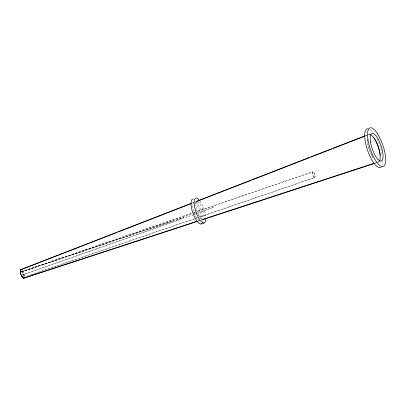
<?xml version="1.0" encoding="UTF-8"?>
<svg xmlns="http://www.w3.org/2000/svg" width="406" height="406" viewBox="0 0 406 406"><rect width="100%" height="100%" fill="white"/><g stroke="black" fill="none" stroke-linecap="round" stroke-linejoin="round"><path stroke-width="0.3" stroke-dasharray="2.03 1.52" d="M192.271 202.964L195.814 201.589M365.461 135.67L367.826 134.751M192.332 203.152L195.88 201.777M365.527 135.858L367.892 134.939M193.647 214.82L22.173 275.07M194.241 214.607L214.038 207.238L195.875 212.972M22.152 274.913L153.306 228.872L183.959 217.601L153.108 227.527L21.117 272.167M369.074 134.477L370.211 134.087M194.916 202.558L196.468 202.026M21.376 271.67L192.814 212.886M193.413 212.683L195.21 212.064M198.209 211.039L312.696 171.784M21.411 271.761L191.647 213.394M194.043 212.571L195.24 212.16M197.641 211.338L312.732 171.88M23.939 277.191L195.377 218.413M195.976 218.21L197.174 217.799M200.173 216.768L314.66 177.513A2.979 0.959 71.1 0 0 313.995 173.022A3.081 0.99 71.1 0 0 312.387 173.514A3.081 0.99 71.1 0 0 314.691 177.61L200.204 216.865M31.764 274.613L195.408 218.509M196.007 218.301L197.803 217.687M378.468 161.892L380.742 161.111M172.454 221.153L21.097 272.01L192.297 214.15M192.896 213.957L195.281 213.17M197.793 221.047L202.01 219.666M374.855 163.075L377.26 162.288M197.859 221.234L202.076 219.854M374.916 163.263L377.326 162.476M196.651 201.828A13.109 4.212 71.1 0 1 202.584 218.027M202.635 220.57A13.109 4.212 71.1 0 1 202.508 221.615M200.021 201.112A13.109 4.212 71.1 0 1 205.7 216.961M198.976 220.148A9.135 2.933 71.1 0 1 194.058 212.5A9.135 2.933 71.1 0 1 193.256 203.452M194.697 202.964A9.135 2.933 71.1 0 1 200.894 217.002M198.032 213.637A9.135 2.933 71.1 0 1 197.58 212.556M196.499 209.166A9.135 2.933 71.1 0 1 196.651 202.041M197.808 201.894A9.135 2.933 71.1 0 1 202.528 208.978A9.135 2.933 71.1 0 1 203.751 218.113M22.269 270.65A4.375 1.406 71.1 0 1 24.223 277.252M22.264 270.503A4.573 1.467 71.1 0 1 24.36 276.618M379.072 161.766A14.687 4.72 71.1 0 1 377.905 162.161M373.124 157.853A14.687 4.72 71.1 0 1 372.282 156.447M372.008 155.95A14.687 4.72 71.1 0 1 367.521 142.552M367.445 142.004A14.687 4.72 71.1 0 1 367.257 139.918M368.465 134.609A14.687 4.72 71.1 0 1 369.633 134.208M379.001 161.578A14.489 4.654 71.1 0 1 377.849 161.974M373.134 157.721A14.489 4.654 71.1 0 1 372.302 156.335M371.495 154.818A14.489 4.654 71.1 0 1 368.024 144.906M367.902 144.323A14.489 4.654 71.1 0 1 367.608 142.628M367.415 141.029A14.489 4.654 71.1 0 1 367.349 140.029M368.536 134.792A14.489 4.654 71.1 0 1 369.688 134.401M370.028 129.504A20.447 6.567 71.1 0 1 373.084 132.493M376.981 138.827A20.447 6.567 71.1 0 1 382.051 153.63M382.858 161.015A20.447 6.567 71.1 0 1 382.274 165.247M21.3 271.827A2.979 0.959 71.1 0 1 22.843 273.218A2.979 0.959 71.1 0 1 23.695 276.628M21.264 271.736A3.081 0.99 71.1 0 1 22.858 273.172A3.081 0.99 71.1 0 1 23.736 276.694M314.691 177.61A3.081 0.99 71.1 0 0 314.005 172.966A2.979 0.959 71.1 0 0 312.427 173.555A2.979 0.959 71.1 0 0 314.66 177.513"/><path stroke-width="0.61" d="M20.848 269.574L191.678 203.193M196.408 201.356L364.872 135.898M20.914 269.762L89.482 243.118M90.665 242.656L116.674 232.552M117.857 232.095L190.561 203.842M196.474 201.543L224.254 190.749M225.437 190.292L251.446 180.183M252.628 179.726L309.961 157.447M311.143 156.985L331.834 148.946M333.016 148.489L364.938 136.086M201.087 223.96L204.198 222.889M23.746 278.034L104.449 251.608M105.651 251.218L196.59 221.443M203.213 219.27L373.647 163.471M23.812 278.222L197.255 221.432M202.675 219.656L374.317 163.461M201.569 223.676A13.109 4.212 71.1 0 1 192.85 212.911A13.109 4.212 71.1 0 1 193.144 199.082M205.776 218.296A13.109 4.212 71.1 0 1 200.391 220.549A13.109 4.212 71.1 0 1 194.164 203.558A13.109 4.212 71.1 0 1 199.006 199.823M202.523 219.184A9.135 2.933 71.1 0 1 202.092 219.083M201.625 218.834A9.135 2.933 71.1 0 1 200.61 217.92M200.077 217.271A9.135 2.933 71.1 0 1 199.549 216.499M199.026 215.632A9.135 2.933 71.1 0 1 198.514 214.672M197.174 211.435A9.135 2.933 71.1 0 1 196.808 210.298M23.908 277.937A4.375 1.406 71.1 0 1 20.909 274.08A4.375 1.406 71.1 0 1 21.305 269.787M24.121 277.953A4.573 1.467 71.1 0 1 20.848 274.086A4.573 1.467 71.1 0 1 21.493 269.721M373.561 137.284A14.687 4.72 71.1 0 1 380.214 155.437M370.373 134.559A14.489 4.654 71.1 0 1 378.179 146.683A14.489 4.654 71.1 0 1 379.448 161.04M381.153 167.089A20.447 6.567 71.1 0 1 367.552 150.301A20.447 6.567 71.1 0 1 368.009 128.732M22.924 277.303A2.979 0.959 71.1 0 1 22.761 277.176M22.589 277.004A2.979 0.959 71.1 0 1 22.416 276.79M22.076 276.258A2.979 0.959 71.1 0 1 21.909 275.943M22.939 277.394A3.081 0.99 71.1 0 1 22.239 276.603M22.066 276.313A3.081 0.99 71.1 0 1 21.894 275.989M21.604 275.253L21.579 275.278A3.081 0.99 71.1 0 0 21.731 275.644A2.979 0.959 71.1 0 1 21.604 275.253M370.45 141.653A14.489 4.654 71.1 0 0 381.31 160.918A14.489 4.654 71.1 0 0 378.082 139.055A14.489 4.654 71.1 0 0 370.45 141.653M367.917 139.37A20.447 6.567 71.1 0 0 383.244 166.551A20.447 6.567 71.1 0 0 378.686 135.705A20.447 6.567 71.1 0 0 367.917 139.37"/></g></svg>
